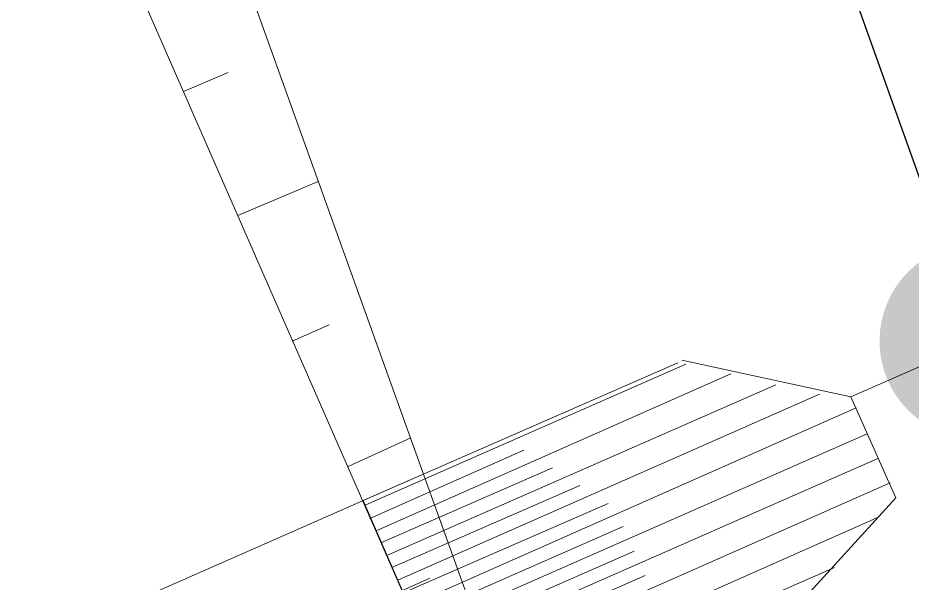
# Model space of a CAD drawing. Header units: metres. Extents: x 535356 to 535753, y 1836468 to 1836744.
# Drawn here: x 535491.12 to 535497.69, y 1836629.38 to 1836633.53 of the extents above; entities that cross this region are included whole.
import ezdxf

# ---------------------------------------------------------------- set-up
doc = ezdxf.new("R2010")
doc.units = ezdxf.units.M
doc.header["$MEASUREMENT"] = 0
for name, color, linetype, lineweight in [('Level 2', 1, 'Continuous', 0), ('Level 32', 1, 'Continuous', 0), ('Level 37', 1, 'Continuous', 0), ('Level 38', 1, 'Continuous', 0), ('Level 4', 1, 'Continuous', 0), ('Level 42', 1, 'Continuous', 0), ('Level 5', 1, 'Continuous', 0), ('Level 9', 1, 'Continuous', 0)]:
    doc.layers.add(name, color=color, linetype=linetype, lineweight=lineweight)

msp = doc.modelspace()

# ---------------------------------------------------------------- hatches: boundary and pattern name
at = {"layer": 'Level 4', "linetype": 'Continuous', "lineweight": 0}
h = msp.add_hatch(color=7, dxfattribs=at)
edge = h.paths.add_edge_path()
edge.add_arc((535498.17, 1836631.16), 0.7187, 270, 630)

# ---------------------------------------------------------------- linework, layer by layer
at = {"layer": 'Level 2', "color": 7, "linetype": 'Continuous', "lineweight": 0}
for p, q in [((535492.34, 1836632.99), (535492.67, 1836633.13)), ((535492.74, 1836632.08), (535493.33, 1836632.33)), ((535493.14, 1836631.16), (535493.41, 1836631.28)), ((535493.55, 1836630.24), (535494.01, 1836630.45)), ((535493.95, 1836629.33), (535494.15, 1836629.42))]:
    msp.add_line(p, q, dxfattribs=at)
at = {"layer": 'Level 2', "color": 7, "linetype": 'Continuous', "lineweight": 0, "flags": 128}
msp.add_lwpolyline([(535462.51, 1836712.69), (535462.52, 1836712.66), (535466.81, 1836698.48), (535471.76, 1836685.71), (535476.6, 1836672.72), (535484.25, 1836653.51), (535484.58, 1836652.72), (535492.3, 1836635.2), (535495.69, 1836625.77), (535500.16, 1836616.81), (535508.09, 1836598.45), (535511.3, 1836590.96), (535511.3033, 1836590.9625, 0.357106), (535516.9231, 1836588.0399), (535516.92, 1836588.04), (535529.93, 1836590.76)], format="xyb", dxfattribs=at)
msp.add_lwpolyline([(535510.28, 1836592.14), (535507.6, 1836598.23), (535499.56, 1836616.54), (535495.54, 1836625.7), (535491.52, 1836634.86), (535483.82, 1836652.39), (535483.49, 1836653.17), (535475.56, 1836672.29), (535470.59, 1836685.27), (535466.21, 1836698.29), (535462.06, 1836712.54), (535462.05, 1836712.57)], dxfattribs=at)
at = {"layer": 'Level 32', "color": 7, "linetype": 'Continuous', "lineweight": 0}
for p, q in [((535496.09, 1836631), (535496, 1836631.02)), ((535496.09, 1836631), (535496, 1836631.02)), ((535493.66, 1836629.99), (535495.97, 1836631)), ((535493.66, 1836629.99), (535495.97, 1836631)), ((535493.68, 1836629.96), (535496.03, 1836630.99)), ((535493.68, 1836629.96), (535496.03, 1836630.99)), ((535493.76, 1836629.77), (535496.36, 1836630.92)), ((535493.76, 1836629.77), (535496.36, 1836630.92)), ((535493.84, 1836629.59), (535496.69, 1836630.84)), ((535493.84, 1836629.59), (535496.69, 1836630.84)), ((535493.92, 1836629.41), (535497.01, 1836630.77)), ((535493.92, 1836629.41), (535497.01, 1836630.77)), ((535494, 1836629.22), (535497.28, 1836630.67)), ((535494, 1836629.22), (535497.28, 1836630.67)), ((535494.08, 1836629.04), (535497.36, 1836630.48)), ((535494.08, 1836629.04), (535497.36, 1836630.48)), ((535493.71, 1836629.86), (535494.84, 1836630.36)), ((535493.71, 1836629.86), (535494.84, 1836630.36)), ((535494.16, 1836628.86), (535497.44, 1836630.3)), ((535494.16, 1836628.86), (535497.44, 1836630.3)), ((535493.79, 1836629.68), (535495.05, 1836630.23)), ((535493.79, 1836629.68), (535495.05, 1836630.23)), ((535493.87, 1836629.5), (535495.25, 1836630.1)), ((535493.87, 1836629.5), (535495.25, 1836630.1)), ((535494.24, 1836628.67), (535497.53, 1836630.12)), ((535494.24, 1836628.67), (535497.53, 1836630.12)), ((535493.95, 1836629.31), (535495.46, 1836629.97)), ((535493.95, 1836629.31), (535495.46, 1836629.97)), ((535494.32, 1836628.49), (535497.45, 1836629.87)), ((535494.32, 1836628.49), (535497.45, 1836629.87)), ((535494.04, 1836629.13), (535495.57, 1836629.8)), ((535494.04, 1836629.13), (535495.57, 1836629.8)), ((535494.12, 1836628.95), (535495.65, 1836629.62)), ((535494.12, 1836628.95), (535495.65, 1836629.62)), ((535494.4, 1836628.31), (535497.12, 1836629.5)), ((535494.4, 1836628.31), (535497.12, 1836629.5)), ((535494.2, 1836628.77), (535495.73, 1836629.44)), ((535494.2, 1836628.77), (535495.73, 1836629.44))]:
    msp.add_line(p, q, dxfattribs=at)
at = {"layer": 'Level 37', "color": 7, "linetype": 'Continuous', "lineweight": 0}
msp.add_line((535486.65, 1836626.91), (535494, 1836630.14), dxfattribs=at)
msp.add_line((535486.65, 1836626.91), (535494, 1836630.14), dxfattribs=at)
at = {"layer": 'Level 38', "color": 7, "linetype": 'Continuous', "lineweight": 0}
msp.add_line((535495.54, 1836625.7), (535493.66, 1836629.99), dxfattribs=at)
msp.add_line((535495.54, 1836625.7), (535493.66, 1836629.99), dxfattribs=at)
at = {"layer": 'Level 42', "color": 7, "linetype": 'Continuous', "lineweight": 0}
for p, q in [((535497.24, 1836630.75), (535500.9, 1836632.36)), ((535497.24, 1836630.75), (535500.9, 1836632.36)), ((535496.09, 1836631), (535497.24, 1836630.75)), ((535496.09, 1836631), (535497.24, 1836630.75)), ((535497.57, 1836630.01), (535497.24, 1836630.75)), ((535497.57, 1836630.01), (535497.24, 1836630.75)), ((535497.57, 1836630.01), (535494.92, 1836627.11)), ((535497.57, 1836630.01), (535494.92, 1836627.11))]:
    msp.add_line(p, q, dxfattribs=at)
at = {"layer": 'Level 5', "color": 1, "linetype": 'Continuous', "lineweight": 30}
msp.add_line((535477.95, 1836687.83), (535498.17, 1836631.16), dxfattribs=at)
at = {"layer": 'Level 9', "color": 7, "linetype": 'Continuous', "lineweight": 0, "flags": 128}
msp.add_lwpolyline([(535462.51, 1836712.69), (535462.52, 1836712.66), (535466.81, 1836698.48), (535471.76, 1836685.71), (535476.6, 1836672.72), (535484.25, 1836653.51), (535484.58, 1836652.72), (535492.3, 1836635.2), (535495.69, 1836625.77), (535500.16, 1836616.81), (535508.09, 1836598.45), (535511.3, 1836590.96), (535511.3033, 1836590.9625, 0.357106), (535516.9231, 1836588.0399), (535516.92, 1836588.04), (535529.93, 1836590.76)], format="xyb", dxfattribs=at)

doc.saveas('drawing.dxf')
